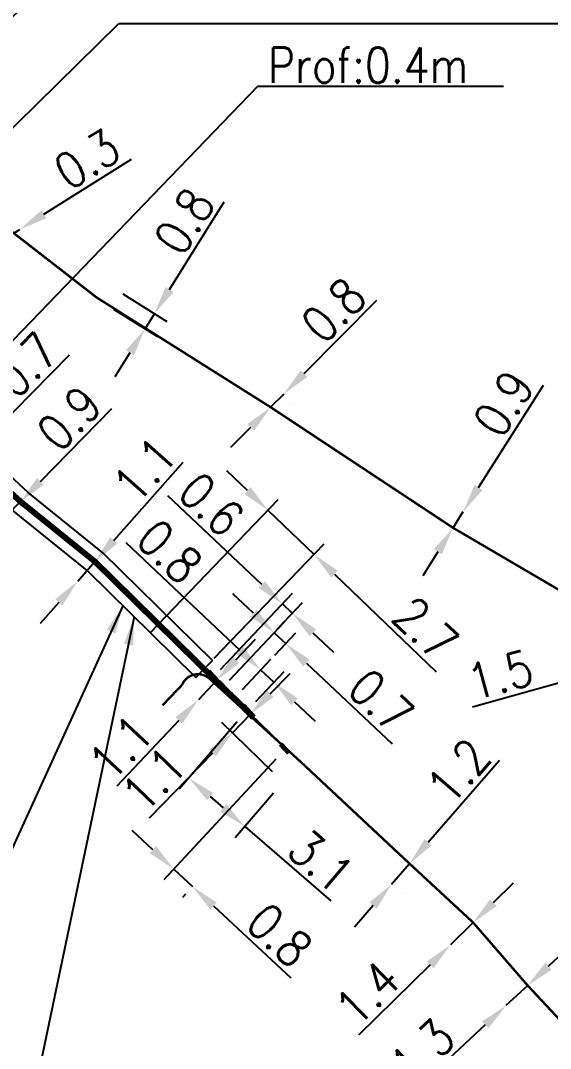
# Model space of a CAD drawing. Header units: millimetres. Extents: x 80993 to 81985, y 144000 to 145002.
# Drawn here: x 81052.64 to 81075.03, y 144083.97 to 144127.42 of the extents above; entities that cross this region are included whole.
import ezdxf

# ---------------------------------------------------------------- set-up
doc = ezdxf.new("R2010")
doc.units = ezdxf.units.MM
doc.header["$PDMODE"] = 34
doc.linetypes.add('B_ST_AL', pattern=[2000, 1000, 1000])
doc.layers.get('Defpoints').update_dxf_attribs({"linetype": 'CONTINUOUS'})
doc.layers.add('B_100', color=3, linetype='CONTINUOUS')
doc.layers.add('B_400', color=7, linetype='CONTINUOUS')
doc.styles.get("Standard").update_dxf_attribs({"font": 'romans.shx', "width": 0.85})
doc.dimstyles.get("Standard").update_dxf_attribs({"dimtxt": 1.5, "dimasz": 1.2, "dimexe": 0.625, "dimexo": 0.625, "dimgap": 0.25, "dimtad": 1, "dimdec": 1, "dimzin": 0, "dimdsep": 46, "dimtxsty": 'Standard', "dimcen": -0.5, "dimadec": 0, "dimazin": 0, "dimtfac": 1, "dimtdec": 1, "dimtmove": 0, "dimatfit": 3, "dimfxl": 0, "dimtolj": 1, "dimtzin": 0, "dimarcsym": 0})

# ---------------------------------------------------------------- blocks, each defined once
blk = doc.blocks.new('*D32')
at = {"layer": 'B_100', "color": 0, "linetype": 'Continuous', "lineweight": -2, "transparency": 16777216}
for p, q in [((81062.829, 144103.583), (81058.858, 144107.329)), ((81061.09, 144099.991), (81064.131, 144103.214)), ((81063.5, 144101.711), (81064.548, 144102.821)), ((81064.119, 144102.367), (81063.702, 144102.76)), ((81064.992, 144101.543), (81065.865, 144100.72))]:
    blk.add_line(p, q, dxfattribs=at)
at = {"layer": 'B_100', "color": 0, "linetype": 'Continuous', "transparency": 16777216}
for points in [[(81062.966, 144103.729), (81062.692, 144103.438), (81063.702, 144102.76)], [(81065.129, 144101.689), (81064.854, 144101.398), (81064.119, 144102.367)]]:
    blk.add_solid(points, dxfattribs=at)
at = {"layer": 'Defpoints', "color": 0, "linetype": 'Continuous', "transparency": 16777216}
for p in [(81063.702, 144102.76), (81063.071, 144101.256), (81060.661, 144099.536)]:
    blk.add_point(p, dxfattribs=at)
at = {"layer": 'B_100', "color": 0, "linetype": 'Continuous', "transparency": 16777216, "insert": (81060.698, 144106.968), "char_height": 1.5, "attachment_point": 5, "rotation": 316.6711}
blk.add_mtext('\\A1;0.6', dxfattribs=at)
blk = doc.blocks.new('*D33')
at = {"layer": 'B_100', "color": 0, "linetype": 'Continuous', "lineweight": -2, "transparency": 16777216}
for p, q in [((81062.483, 144102.37), (81061.61, 144103.193)), ((81061.467, 144099.544), (81063.785, 144102.001)), ((81063.356, 144101.546), (81063.844, 144101.086)), ((81063.381, 144100.596), (81064.273, 144101.541)), ((81064.717, 144100.263), (81068.338, 144096.846))]:
    blk.add_line(p, q, dxfattribs=at)
at = {"layer": 'B_100', "color": 0, "linetype": 'Continuous', "transparency": 16777216}
for points in [[(81062.62, 144102.515), (81062.346, 144102.224), (81063.356, 144101.546)], [(81064.854, 144100.408), (81064.58, 144100.117), (81063.844, 144101.086)]]:
    blk.add_solid(points, dxfattribs=at)
at = {"layer": 'Defpoints', "color": 0, "linetype": 'Continuous', "transparency": 16777216}
for p in [(81063.356, 144101.546), (81062.952, 144100.141), (81061.038, 144099.089)]:
    blk.add_point(p, dxfattribs=at)
at = {"layer": 'B_100', "color": 0, "linetype": 'Continuous', "transparency": 16777216, "insert": (81067.871, 144098.662), "char_height": 1.5, "attachment_point": 5, "rotation": 316.6711}
blk.add_mtext('\\A1;0.7', dxfattribs=at)
blk = doc.blocks.new('*D34')
at = {"layer": 'B_100', "color": 0, "linetype": 'Continuous', "lineweight": -2, "transparency": 16777216}
for p, q in [((81061.918, 144100.793), (81057.095, 144105.342)), ((81062.011, 144099.143), (81063.219, 144100.424)), ((81062.573, 144098.634), (81063.771, 144099.904)), ((81063.342, 144099.449), (81062.791, 144099.969)), ((81064.215, 144098.626), (81065.088, 144097.802))]:
    blk.add_line(p, q, dxfattribs=at)
at = {"layer": 'B_100', "color": 0, "linetype": 'Continuous', "transparency": 16777216}
for points in [[(81062.055, 144100.938), (81061.78, 144100.647), (81062.791, 144099.969)], [(81064.352, 144098.771), (81064.078, 144098.48), (81063.342, 144099.449)]]:
    blk.add_solid(points, dxfattribs=at)
at = {"layer": 'Defpoints', "color": 0, "linetype": 'Continuous', "transparency": 16777216}
for p in [(81062.791, 144099.969), (81061.582, 144098.689), (81062.144, 144098.179)]:
    blk.add_point(p, dxfattribs=at)
at = {"layer": 'B_100', "color": 0, "linetype": 'Continuous', "transparency": 16777216, "insert": (81058.935, 144104.981), "char_height": 1.5, "attachment_point": 5, "rotation": 316.6711}
blk.add_mtext('\\A1;0.8', dxfattribs=at)
blk = doc.blocks.new('*D35')
at = {"layer": 'B_100', "color": 0, "linetype": 'Continuous', "lineweight": -2, "transparency": 16777216}
for p, q in [((81061.794, 144097.773), (81059.336, 144094.929)), ((81060.653, 144094.617), (81061.205, 144094.139)), ((81063.326, 144094.757), (81061.704, 144092.882)), ((81062.113, 144093.354), (81065.742, 144090.218))]:
    blk.add_line(p, q, dxfattribs=at)
at = {"layer": 'B_100', "color": 0, "linetype": 'Continuous', "transparency": 16777216}
for points in [[(81060.783, 144094.768), (81060.522, 144094.466), (81059.745, 144095.402)], [(81061.336, 144094.29), (81061.075, 144093.988), (81062.113, 144093.354)]]:
    blk.add_solid(points, dxfattribs=at)
at = {"layer": 'Defpoints', "color": 0, "linetype": 'Continuous', "transparency": 16777216}
for p in [(81062.203, 144098.246), (81059.745, 144095.402), (81063.734, 144095.23)]:
    blk.add_point(p, dxfattribs=at)
at = {"layer": 'B_100', "color": 0, "linetype": 'Continuous', "transparency": 16777216, "insert": (81065.334, 144091.892), "char_height": 1.5, "attachment_point": 5, "rotation": 319.1595}
blk.add_mtext('\\A1;3.1', dxfattribs=at)
blk = doc.blocks.new('*D36')
at = {"layer": 'B_100', "color": 0, "linetype": 'Continuous', "lineweight": -2, "transparency": 16777216}
for p, q in [((81063.429, 144096.201), (81058.686, 144091.096)), ((81058.233, 144092.371), (81057.354, 144093.188)), ((81059.112, 144091.554), (81059.907, 144090.815)), ((81059.606, 144090.491), (81059.481, 144090.357)), ((81060.786, 144089.999), (81064.061, 144086.956))]:
    blk.add_line(p, q, dxfattribs=at)
at = {"layer": 'B_100', "color": 0, "linetype": 'Continuous', "transparency": 16777216}
for points in [[(81058.369, 144092.517), (81058.097, 144092.224), (81059.112, 144091.554)], [(81060.922, 144090.145), (81060.65, 144089.852), (81059.907, 144090.815)]]:
    blk.add_solid(points, dxfattribs=at)
at = {"layer": 'Defpoints', "color": 0, "linetype": 'Continuous', "transparency": 16777216}
for p in [(81063.854, 144096.659), (81059.112, 144091.554), (81060.031, 144090.949)]:
    blk.add_point(p, dxfattribs=at)
at = {"layer": 'B_100', "color": 0, "linetype": 'Continuous', "transparency": 16777216, "insert": (81063.58, 144088.768), "char_height": 1.5, "attachment_point": 5, "rotation": 317.1054}
blk.add_mtext('\\A1;0.8', dxfattribs=at)
blk = doc.blocks.new('*D37')
at = {"layer": 'B_100', "color": 0, "linetype": 'Continuous', "lineweight": -2, "transparency": 16777216}
for p, q in [((81061.738, 144100.402), (81062.56, 144101.276)), ((81060.916, 144099.528), (81060.15, 144098.714)), ((81059.328, 144097.84), (81056.707, 144095.054))]:
    blk.add_line(p, q, dxfattribs=at)
at = {"layer": 'B_100', "color": 0, "linetype": 'Continuous', "transparency": 16777216}
for points in [[(81061.592, 144100.539), (81061.883, 144100.265), (81060.916, 144099.528)], [(81059.182, 144097.977), (81059.473, 144097.703), (81060.15, 144098.714)]]:
    blk.add_solid(points, dxfattribs=at)
at = {"layer": 'Defpoints', "color": 0, "linetype": 'Continuous', "transparency": 16777216}
for p in [(81060.916, 144099.528), (81060.15, 144098.714), (81060.15, 144098.714)]:
    blk.add_point(p, dxfattribs=at)
at = {"layer": 'B_100', "color": 0, "linetype": 'Continuous', "transparency": 16777216, "insert": (81056.878, 144096.695), "char_height": 1.5, "attachment_point": 5, "rotation": 46.7525}
blk.add_mtext('\\A1;1.1', dxfattribs=at)
blk = doc.blocks.new('*D38')
at = {"layer": 'B_100', "color": 0, "linetype": 'Continuous', "lineweight": -2, "transparency": 16777216}
for p, q in [((81056.579, 144105.447), (81059.511, 144108.754)), ((81055.054, 144103.726), (81055.783, 144104.549)), ((81054.258, 144102.828), (81053.462, 144101.93))]:
    blk.add_line(p, q, dxfattribs=at)
at = {"layer": 'B_100', "color": 0, "linetype": 'Continuous', "transparency": 16777216}
for points in [[(81056.43, 144105.58), (81056.729, 144105.314), (81055.783, 144104.549)], [(81054.108, 144102.96), (81054.407, 144102.695), (81055.054, 144103.726)]]:
    blk.add_solid(points, dxfattribs=at)
at = {"layer": 'Defpoints', "color": 0, "linetype": 'Continuous', "transparency": 16777216}
for p in [(81055.783, 144104.549), (81055.054, 144103.726), (81055.054, 144103.726)]:
    blk.add_point(p, dxfattribs=at)
at = {"layer": 'B_100', "color": 0, "linetype": 'Continuous', "transparency": 16777216, "insert": (81057.892, 144108.435), "char_height": 1.5, "attachment_point": 5, "rotation": 48.45}
blk.add_mtext('\\A1;1.1', dxfattribs=at)
blk = doc.blocks.new('*D39')
at = {"layer": 'B_100', "color": 0, "linetype": 'Continuous', "lineweight": -2, "transparency": 16777216}
for p, q in [((81053.479, 144107.943), (81056.5, 144111.018)), ((81052.042, 144106.481), (81052.638, 144107.087)), ((81051.202, 144105.625), (81050.361, 144104.769))]:
    blk.add_line(p, q, dxfattribs=at)
at = {"layer": 'B_100', "color": 0, "linetype": 'Continuous', "transparency": 16777216}
for points in [[(81053.337, 144108.083), (81053.622, 144107.803), (81052.638, 144107.087)], [(81051.059, 144105.765), (81051.344, 144105.485), (81052.042, 144106.481)]]:
    blk.add_solid(points, dxfattribs=at)
at = {"layer": 'Defpoints', "color": 0, "linetype": 'Continuous', "transparency": 16777216}
for p in [(81052.638, 144107.087), (81052.042, 144106.481), (81052.042, 144106.481)]:
    blk.add_point(p, dxfattribs=at)
at = {"layer": 'B_100', "color": 0, "linetype": 'Continuous', "transparency": 16777216, "insert": (81054.697, 144110.609), "char_height": 1.5, "attachment_point": 5, "rotation": 45.5064}
blk.add_mtext('\\A1;0.9', dxfattribs=at)
blk = doc.blocks.new('*D40')
at = {"layer": 'B_100', "color": 0, "linetype": 'Continuous', "lineweight": -2, "transparency": 16777216}
for p, q in [((81051.34, 144109.866), (81054.703, 144113.289)), ((81049.991, 144108.493), (81050.499, 144109.01)), ((81050.562, 144108.948), (81050.944, 144108.572)), ((81050.054, 144108.432), (81050.437, 144108.055)), ((81049.15, 144107.638), (81048.309, 144106.782))]:
    blk.add_line(p, q, dxfattribs=at)
at = {"layer": 'B_100', "color": 0, "linetype": 'Continuous', "transparency": 16777216}
for points in [[(81051.197, 144110.006), (81051.482, 144109.726), (81050.499, 144109.01)], [(81049.007, 144107.778), (81049.293, 144107.497), (81049.991, 144108.493)]]:
    blk.add_solid(points, dxfattribs=at)
at = {"layer": 'Defpoints', "color": 0, "linetype": 'Continuous', "transparency": 16777216}
for p in [(81050.116, 144109.386), (81049.608, 144108.87), (81049.991, 144108.493)]:
    blk.add_point(p, dxfattribs=at)
at = {"layer": 'B_100', "color": 0, "linetype": 'Continuous', "transparency": 16777216, "insert": (81052.878, 144112.859), "char_height": 1.5, "attachment_point": 5, "rotation": 45.5064}
blk.add_mtext('\\A1;0.7', dxfattribs=at)
blk = doc.blocks.new('*D59')
at = {"layer": 'B_100', "color": 0, "linetype": 'Continuous', "lineweight": -2, "transparency": 16777216}
for p, q in [((81053.623, 144119.23), (81057.325, 144121.554)), ((81052.02, 144118.962), (81052.02, 144118.962)), ((81052.274, 144119.121), (81052.274, 144119.121)), ((81052.352, 144118.432), (81052.606, 144118.592)), ((81051.336, 144117.794), (81050.319, 144117.156))]:
    blk.add_line(p, q, dxfattribs=at)
at = {"layer": 'B_100', "color": 0, "linetype": 'Continuous', "transparency": 16777216}
for points in [[(81053.516, 144119.399), (81053.729, 144119.06), (81052.606, 144118.592)], [(81051.229, 144117.964), (81051.442, 144117.625), (81052.352, 144118.432)]]:
    blk.add_solid(points, dxfattribs=at)
at = {"layer": 'Defpoints', "color": 0, "linetype": 'Continuous', "transparency": 16777216}
for p in [(81052.352, 144118.432), (81052.606, 144118.592), (81052.606, 144118.592)]:
    blk.add_point(p, dxfattribs=at)
at = {"layer": 'B_100', "color": 0, "linetype": 'Continuous', "transparency": 16777216, "insert": (81055.45, 144121.558), "char_height": 1.5, "attachment_point": 5, "rotation": 32.1151}
blk.add_mtext('\\A1;0.3', dxfattribs=at)
blk = doc.blocks.new('*D60')
at = {"layer": 'B_100', "color": 0, "linetype": 'Continuous', "lineweight": -2, "transparency": 16777216}
for p, q in [((81058.929, 144116.046), (81061.245, 144119.753)), ((81056.958, 144115.862), (81058.823, 144114.697)), ((81056.561, 144115.226), (81058.426, 144114.061)), ((81057.896, 144114.392), (81058.293, 144115.028)), ((81057.26, 144113.374), (81056.624, 144112.356))]:
    blk.add_line(p, q, dxfattribs=at)
at = {"layer": 'B_100', "color": 0, "linetype": 'Continuous', "transparency": 16777216}
for points in [[(81058.759, 144116.152), (81059.098, 144115.94), (81058.293, 144115.028)], [(81057.09, 144113.48), (81057.43, 144113.268), (81057.896, 144114.392)]]:
    blk.add_solid(points, dxfattribs=at)
at = {"layer": 'Defpoints', "color": 0, "linetype": 'Continuous', "transparency": 16777216}
for p in [(81056.428, 144116.193), (81056.031, 144115.557), (81058.293, 144115.028)]:
    blk.add_point(p, dxfattribs=at)
at = {"layer": 'B_100', "color": 0, "linetype": 'Continuous', "transparency": 16777216, "insert": (81059.557, 144118.938), "char_height": 1.5, "attachment_point": 5, "rotation": 58.009}
blk.add_mtext('\\A1;0.8', dxfattribs=at)
blk = doc.blocks.new('*D61')
at = {"layer": 'B_100', "color": 0, "linetype": 'Continuous', "lineweight": -2, "transparency": 16777216}
for p, q in [((81064.614, 144112.495), (81067.692, 144115.599)), ((81063.205, 144111.075), (81063.769, 144111.643)), ((81064.212, 144111.203), (81064.212, 144111.203)), ((81063.649, 144110.635), (81063.649, 144110.635)), ((81062.36, 144110.223), (81061.515, 144109.371))]:
    blk.add_line(p, q, dxfattribs=at)
at = {"layer": 'B_100', "color": 0, "linetype": 'Continuous', "transparency": 16777216}
for points in [[(81064.472, 144112.636), (81064.756, 144112.354), (81063.769, 144111.643)], [(81062.218, 144110.364), (81062.502, 144110.082), (81063.205, 144111.075)]]:
    blk.add_solid(points, dxfattribs=at)
at = {"layer": 'Defpoints', "color": 0, "linetype": 'Continuous', "transparency": 16777216}
for p in [(81063.769, 144111.643), (81063.769, 144111.643), (81063.205, 144111.075)]:
    blk.add_point(p, dxfattribs=at)
at = {"layer": 'B_100', "color": 0, "linetype": 'Continuous', "transparency": 16777216, "insert": (81065.865, 144115.177), "char_height": 1.5, "attachment_point": 5, "rotation": 45.2357}
blk.add_mtext('\\A1;0.8', dxfattribs=at)
blk = doc.blocks.new('*D62')
at = {"layer": 'B_100', "color": 0, "linetype": 'Continuous', "lineweight": -2, "transparency": 16777216}
for p, q in [((81071.985, 144107.677), (81074.727, 144112.013)), ((81070.91, 144105.979), (81071.343, 144106.663)), ((81070.269, 144104.965), (81069.628, 144103.951))]:
    blk.add_line(p, q, dxfattribs=at)
at = {"layer": 'B_100', "color": 0, "linetype": 'Continuous', "transparency": 16777216}
for points in [[(81071.816, 144107.784), (81072.154, 144107.57), (81071.343, 144106.663)], [(81070.1, 144105.072), (81070.438, 144104.858), (81070.91, 144105.979)]]:
    blk.add_solid(points, dxfattribs=at)
at = {"layer": 'Defpoints', "color": 0, "linetype": 'Continuous', "transparency": 16777216}
for p in [(81071.343, 144106.663), (81071.343, 144106.663), (81070.91, 144105.979)]:
    blk.add_point(p, dxfattribs=at)
at = {"layer": 'B_100', "color": 0, "linetype": 'Continuous', "transparency": 16777216, "insert": (81073.05, 144111.233), "char_height": 1.5, "attachment_point": 5, "rotation": 57.6872}
blk.add_mtext('\\A1;0.9', dxfattribs=at)
blk = doc.blocks.new('*D68')
at = {"layer": 'B_100', "color": 0, "linetype": 'Continuous', "lineweight": -2, "transparency": 16777216}
for p, q in [((81063.191, 144098.966), (81064.028, 144099.826)), ((81064.052, 144096.452), (81061.906, 144098.542)), ((81062.353, 144098.106), (81061.586, 144097.318)), ((81063.285, 144095.664), (81061.138, 144097.754)), ((81060.749, 144096.458), (81058.076, 144093.714))]:
    blk.add_line(p, q, dxfattribs=at)
at = {"layer": 'B_100', "color": 0, "linetype": 'Continuous', "transparency": 16777216}
for points in [[(81063.047, 144099.105), (81063.334, 144098.826), (81062.353, 144098.106)], [(81060.605, 144096.598), (81060.892, 144096.319), (81061.586, 144097.318)]]:
    blk.add_solid(points, dxfattribs=at)
at = {"layer": 'Defpoints', "color": 0, "linetype": 'Continuous', "transparency": 16777216}
for p in [(81061.586, 144097.318), (81064.5, 144096.016), (81063.732, 144095.228)]:
    blk.add_point(p, dxfattribs=at)
at = {"layer": 'B_100', "color": 0, "linetype": 'Continuous', "transparency": 16777216, "insert": (81058.275, 144095.352), "char_height": 1.5, "attachment_point": 5, "rotation": 45.7574}
blk.add_mtext('\\A1;1.1', dxfattribs=at)
blk = doc.blocks.new('*D69')
at = {"layer": 'B_100', "color": 0, "linetype": 'Continuous', "lineweight": -2, "transparency": 16777216}
for p, q in [((81069.859, 144092.689), (81072.879, 144096.162)), ((81068.317, 144090.916), (81069.072, 144091.784)), ((81069.543, 144091.374), (81069.543, 144091.374)), ((81068.789, 144090.506), (81068.789, 144090.506)), ((81067.53, 144090.011), (81066.742, 144089.105))]:
    blk.add_line(p, q, dxfattribs=at)
at = {"layer": 'B_100', "color": 0, "linetype": 'Continuous', "transparency": 16777216}
for points in [[(81069.708, 144092.821), (81070.01, 144092.558), (81069.072, 144091.784)], [(81067.379, 144090.142), (81067.681, 144089.88), (81068.317, 144090.916)]]:
    blk.add_solid(points, dxfattribs=at)
at = {"layer": 'Defpoints', "color": 0, "linetype": 'Continuous', "transparency": 16777216}
for p in [(81069.072, 144091.784), (81068.317, 144090.916), (81068.317, 144090.916)]:
    blk.add_point(p, dxfattribs=at)
at = {"layer": 'B_100', "color": 0, "linetype": 'Continuous', "transparency": 16777216, "insert": (81071.144, 144095.69), "char_height": 1.5, "attachment_point": 5, "rotation": 48.9845}
blk.add_mtext('\\A1;1.2', dxfattribs=at)
blk = doc.blocks.new('*D70')
at = {"layer": 'B_100', "color": 0, "linetype": 'Continuous', "lineweight": -2, "transparency": 16777216}
for p, q in [((81072.616, 144090.138), (81073.472, 144090.979)), ((81071.76, 144089.296), (81070.798, 144088.35)), ((81069.942, 144087.509), (81066.911, 144084.529))]:
    blk.add_line(p, q, dxfattribs=at)
at = {"layer": 'B_100', "color": 0, "linetype": 'Continuous', "transparency": 16777216}
for points in [[(81072.476, 144090.28), (81072.756, 144089.995), (81071.76, 144089.296)], [(81069.802, 144087.651), (81070.082, 144087.366), (81070.798, 144088.35)]]:
    blk.add_solid(points, dxfattribs=at)
at = {"layer": 'Defpoints', "color": 0, "linetype": 'Continuous', "transparency": 16777216}
for p in [(81071.76, 144089.296), (81070.798, 144088.35), (81070.798, 144088.35)]:
    blk.add_point(p, dxfattribs=at)
at = {"layer": 'B_100', "color": 0, "linetype": 'Continuous', "transparency": 16777216, "insert": (81067.298, 144086.311), "char_height": 1.5, "attachment_point": 5, "rotation": 44.5165}
blk.add_mtext('\\A1;1.4', dxfattribs=at)
blk = doc.blocks.new('*D71')
at = {"layer": 'B_100', "color": 0, "linetype": 'Continuous', "lineweight": -2, "transparency": 16777216}
for p, q in [((81074.944, 144087.451), (81075.824, 144088.267)), ((81074.065, 144086.634), (81073.148, 144085.784)), ((81072.269, 144084.968), (81069.198, 144082.118))]:
    blk.add_line(p, q, dxfattribs=at)
at = {"layer": 'B_100', "color": 0, "linetype": 'Continuous', "transparency": 16777216}
for points in [[(81074.808, 144087.597), (81075.08, 144087.304), (81074.065, 144086.634)], [(81072.133, 144085.114), (81072.405, 144084.821), (81073.148, 144085.784)]]:
    blk.add_solid(points, dxfattribs=at)
at = {"layer": 'Defpoints', "color": 0, "linetype": 'Continuous', "transparency": 16777216}
for p in [(81074.065, 144086.634), (81073.148, 144085.784), (81073.148, 144085.784)]:
    blk.add_point(p, dxfattribs=at)
at = {"layer": 'B_100', "color": 0, "linetype": 'Continuous', "transparency": 16777216, "insert": (81069.613, 144083.868), "char_height": 1.5, "attachment_point": 5, "rotation": 42.8582}
blk.add_mtext('\\A1;1.3', dxfattribs=at)
blk = doc.blocks.new('*D570')
at = {"layer": 'B_400', "color": 0, "linetype": 'Continuous', "lineweight": -2, "transparency": 16777216}
for p, q in [((81080.996, 144100.982), (81082.152, 144101.305)), ((81079.84, 144100.66), (81078.395, 144100.256)), ((81079.931, 144100.333), (81080.008, 144100.058)), ((81077.24, 144099.934), (81071.735, 144098.398)), ((81078.486, 144099.93), (81078.563, 144099.654))]:
    blk.add_line(p, q, dxfattribs=at)
at = {"layer": 'B_400', "color": 0, "linetype": 'Continuous', "transparency": 16777216}
for points in [[(81080.942, 144101.175), (81081.05, 144100.79), (81079.84, 144100.66)], [(81077.186, 144100.126), (81077.293, 144099.741), (81078.395, 144100.256)]]:
    blk.add_solid(points, dxfattribs=at)
at = {"layer": 'Defpoints', "color": 0, "linetype": 'Continuous', "transparency": 16777216}
for p in [(81079.763, 144100.935), (81078.318, 144100.532), (81078.395, 144100.256)]:
    blk.add_point(p, dxfattribs=at)
at = {"layer": 'B_400', "color": 0, "linetype": 'Continuous', "transparency": 16777216, "insert": (81072.906, 144099.763), "char_height": 1.5, "attachment_point": 5, "rotation": 15.5946}
blk.add_mtext('\\A1;1.5', dxfattribs=at)
blk = doc.blocks.new('*D584')
at = {"layer": 'B_400', "color": 0, "linetype": 'Continuous', "lineweight": -2, "transparency": 16777216}
for p, q in [((81062.225, 144107.554), (81061.359, 144108.385)), ((81058.112, 144101.536), (81063.523, 144107.174)), ((81063.091, 144106.723), (81065.038, 144104.853)), ((81060.825, 144100.464), (81065.471, 144105.304)), ((81065.904, 144104.022), (81070.202, 144099.897))]:
    blk.add_line(p, q, dxfattribs=at)
at = {"layer": 'B_400', "color": 0, "linetype": 'Continuous', "transparency": 16777216}
for points in [[(81062.363, 144107.698), (81062.086, 144107.41), (81063.091, 144106.723)], [(81066.043, 144104.167), (81065.766, 144103.878), (81065.038, 144104.853)]]:
    blk.add_solid(points, dxfattribs=at)
at = {"layer": 'Defpoints', "color": 0, "linetype": 'Continuous', "transparency": 16777216}
for p in [(81063.091, 144106.723), (81057.679, 144101.085), (81060.392, 144100.013)]:
    blk.add_point(p, dxfattribs=at)
at = {"layer": 'B_400', "color": 0, "linetype": 'Continuous', "transparency": 16777216, "insert": (81069.75, 144101.717), "char_height": 1.5, "attachment_point": 5, "rotation": 316.1737}
blk.add_mtext('\\A1;2.7', dxfattribs=at)

msp = doc.modelspace()

# ---------------------------------------------------------------- linework, layer by layer
at = {"layer": 'B_100', "linetype": 'B_ST_AL', "flags": 128}
for points, const_width in [([(81013.537, 144148.683), (81016.594, 144146.208), (81023.772, 144139.912), (81032.964, 144132.701), (81038.442, 144128.818), (81041.546, 144126.718), (81045.668, 144123.342), (81052.352, 144118.432), (81055.846, 144115.718), (81063.205, 144111.075), (81070.91, 144105.979), (81078.611, 144101.464, 0.125358), (81079.667, 144101.46), (81084.096, 144103.252), (81087.925, 144105.046), (81088.097, 144105.182)], 0.1), ([(81025.538, 144103.297), (81029.525, 144098.855, 0.41856), (81030.24, 144098.744), (81030.747, 144099.121), (81031.769, 144099.863), (81033.972, 144101.444), (81036.318, 144103.263), (81039.297, 144105.499), (81042.186, 144107.621), (81043.554, 144108.576), (81046.176, 144110.616, -0.225968), (81048.887, 144110.272), (81050.116, 144109.386), (81052.637, 144107.086), (81055.783, 144104.549), (81060.392, 144100.013), (81062.216, 144098.233)], 0.25), ([(81058.633, 144098.473), (81059.467, 144099.346, -0.532354), (81060.635, 144099.588), (81064.505, 144096.058), (81069.102, 144091.757), (81071.76, 144089.296), (81074.065, 144086.634), (81078.54, 144081.836), (81082.509, 144077.353), (81084.877, 144074.459), (81088.356, 144070.493), (81090.626, 144067.417), (81093.287, 144063.456), (81096.142, 144059.479), (81103.813, 144049.696), (81105.745, 144043.05), (81108.979, 144036.925), (81110.492, 144032.266), (81111.654, 144026.898), (81113.417, 144021.776), (81115.082, 144017.488), (81116.681, 144012.439), (81118.521, 144007.67), (81120.265, 144002.889), (81121.227, 144000)], 0.1)]:
    msp.add_lwpolyline(points, format="xyb", dxfattribs=dict(at, const_width=const_width))
at = {"layer": 'B_100', "flags": 128}
for points, const_width in [([(81060.58, 144099.916), (81060.93, 144099.535)], 0.2), ([(81061.011, 144099.474), (81061.361, 144099.093)], 0.2), ([(81061.496, 144098.979), (81061.846, 144098.598)], 0.2), ([(81062.02, 144098.457), (81062.476, 144097.96)], 0.261), ([(81063.625, 144096.84), (81063.974, 144096.459)], 0.2)]:
    msp.add_lwpolyline(points, dxfattribs=dict(at, const_width=const_width))
at = {"layer": 'B_400', "color": 7}
for p, q in [((81052.964, 144107.467), (81050.431, 144109.775)), ((81056.117, 144104.922), (81052.964, 144107.467)), ((81055.45, 144104.175), (81052.312, 144106.707)), ((81060.743, 144100.369), (81056.117, 144104.922)), ((81060.042, 144099.656), (81055.45, 144104.175)), ((81060.743, 144100.369), (81060.392, 144100.013)), ((81060.042, 144099.656), (81060.392, 144100.013))]:
    msp.add_line(p, q, dxfattribs=at)

# ---------------------------------------------------------------- texts
at = {"layer": 'B_400', "linetype": 'Continuous', "insert": (81063.092, 144124.782), "char_height": 1.5, "attachment_point": 7}
msp.add_mtext('Prof:0.4m', dxfattribs=at)

# ---------------------------------------------------------------- dimensions: what is measured, and where the dimension line sits
at = {"layer": 'B_100', "linetype": 'Continuous'}
for p1, p2, picture, middle in [((81052.352, 144118.432), (81052.606, 144118.592), '*D59', (81055.45, 144121.558)), ((81063.205, 144111.075), (81063.769, 144111.643), '*D61', (81065.865, 144115.177))]:
    dim = msp.add_aligned_dim(p1=p1, p2=p2, distance=0, dimstyle='Standard', dxfattribs=at)
    dim.commit()
    dim.dimension.update_dxf_attribs({"geometry": picture, "text_midpoint": middle})
for base, p1, p2, angle, picture, middle in [((81058.293, 144115.028), (81056.031, 144115.557), (81056.428, 144116.193), 58.009, '*D60', (81060.405, 144118.408)), ((81049.991, 144108.493), (81050.116, 144109.386), (81049.608, 144108.87), 225.5064, '*D40', (81053.592, 144112.158)), ((81052.042499, 144106.480687), (81052.638204, 144107.087017), (81052.042499, 144106.480687), 225.506444, '*D39', (81055.410233, 144109.908489)), ((81055.054, 144103.726), (81055.783, 144104.549), (81055.054, 144103.726), 228.45, '*D38', (81058.64, 144107.772)), ((81061.586, 144097.318), (81064.5, 144096.016), (81063.732, 144095.228), 225.7574, '*D68', (81058.992, 144094.654)), ((81068.3172, 144090.9163), (81069.0719, 144091.784), (81068.3172, 144090.9163), 228.9845, '*D69', (81071.8985, 144095.0339)), ((81070.79758, 144088.34992), (81071.7602, 144089.29643), (81070.79758, 144088.34992), 224.51648, '*D70', (81067.99887, 144085.59805)), ((81073.1484, 144085.7841), (81074.0647, 144086.6343), (81073.1484, 144085.7841), 222.8582, '*D71', (81070.2935, 144083.135))]:
    dim = msp.add_linear_dim(base=base, p1=p1, p2=p2, angle=angle, dimstyle='Standard', dxfattribs=at)
    dim.commit()
    dim.dimension.update_dxf_attribs({"geometry": picture, "text_midpoint": middle, "dimtype": 161})
for base, p1, p2, angle, text, picture, middle, dimtype in [((81071.343, 144106.663), (81070.91, 144105.979), (81071.343, 144106.663), 57.6872, '0.9', '*D62', (81073.896, 144110.699), 161), ((81063.702, 144102.76), (81063.071, 144101.256), (81060.661, 144099.536), 136.6711, '0.6', '*D32', (81060.012, 144106.241), 160), ((81062.791, 144099.969), (81062.144, 144098.179), (81061.582, 144098.689), 136.6711, '0.8', '*D34', (81058.249, 144104.254), 160), ((81063.356, 144101.546), (81062.952, 144100.141), (81061.038, 144099.089), 136.6711, '0.7', '*D33', (81067.185, 144097.935), 160), ((81060.15, 144098.714), (81060.916, 144099.528), (81060.15, 144098.714), 226.7525, '1.1', '*D37', (81057.606, 144096.01), 161), ((81059.745, 144095.402), (81063.734, 144095.23), (81062.203, 144098.246), 139.1595, '3.1', '*D35', (81064.68, 144091.136), 160), ((81059.112, 144091.554), (81060.031, 144090.949), (81063.854, 144096.659), 137.1054, '0.8', '*D36', (81062.899, 144088.035), 160)]:
    dim = msp.add_linear_dim(base=base, p1=p1, p2=p2, angle=angle, text=text, dimstyle='Standard', dxfattribs=at)
    dim.commit()
    dim.dimension.update_dxf_attribs({"geometry": picture, "text_midpoint": middle, "dimtype": dimtype})
at = {"layer": 'B_400', "linetype": 'Continuous'}
for base, p1, p2, angle, picture, middle in [((81063.091, 144106.723), (81060.392, 144100.013), (81057.679, 144101.085), 316.1737, '*D584', (81069.058, 144100.995)), ((81078.395, 144100.256), (81079.763, 144100.935), (81078.318, 144100.532), 15.5946, '*D570', (81073.175, 144098.799))]:
    dim = msp.add_linear_dim(base=base, p1=p1, p2=p2, angle=angle, dimstyle='Standard', override={"dimfxl": 1.25}, dxfattribs=at)
    dim.commit()
    dim.dimension.update_dxf_attribs({"geometry": picture, "text_midpoint": middle, "dimtype": 160})

# ---------------------------------------------------------------- leaders
at = {"layer": 'B_400', "linetype": 'Continuous', "annotation_type": 0, "has_hookline": 1, "hookline_direction": 0, "text_width": 25.682}
msp.add_leader([(81047.255, 144122.838), (81058.219, 144133.141), (81059.419, 144133.141)], dimstyle='Standard', dxfattribs=at)
at = {"layer": 'B_400', "linetype": 'Continuous', "annotation_type": 0, "has_hookline": 1}
for points, hookline_direction, text_width in [([(81041.888, 144112.647), (81056.794, 144127.293), (81057.994, 144127.293)], 0, 20.157), ([(81049.199, 144110.663), (81062.665, 144124.644), (81063.865, 144124.644)], 0, 8.925), ([(81056.965, 144102.688), (81050.894, 144089.4), (81049.694, 144089.4)], 1, 10.139), ([(81057.443, 144102.219), (81049.303, 144063.401), (81048.103, 144063.401)], 1, 22.889)]:
    msp.add_leader(points, dimstyle='Standard', override={"dimfxl": 1.25}, dxfattribs=dict(at, hookline_direction=hookline_direction, text_width=text_width))

doc.saveas('drawing.dxf')
